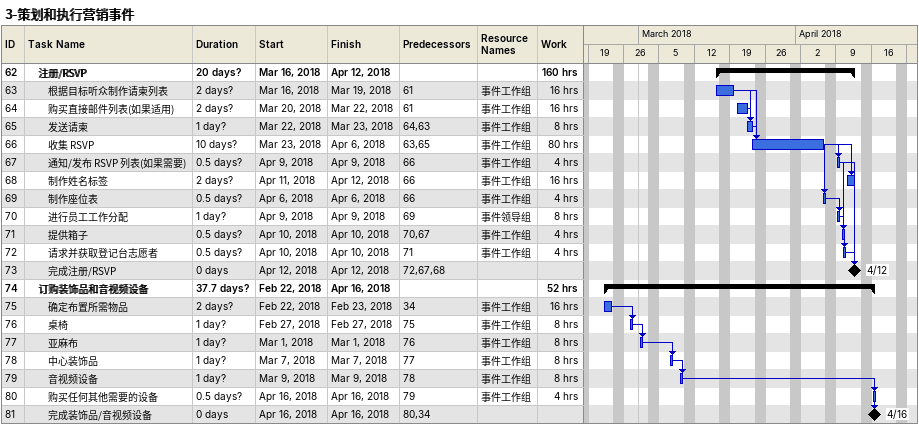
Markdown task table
3-策划和执行营销事件

| ID | Level | Task | Duration | Start | Finish | Predecessors | Resources | Work (h) |
|---|---|---|---|---|---|---|---|---|
| 62 | 2 | **注册/RSVP** | 20d? | 2018-03-16 | 2018-04-12 |  |  | 160 |
| 63 | 3 | 根据目标听众制作请柬列表 | 2d? | 2018-03-16 | 2018-03-19 | 61 | 事件工作组 | 16 |
| 64 | 3 | 购买直接邮件列表(如果适用) | 2d? | 2018-03-20 | 2018-03-22 | 61 | 事件工作组 | 16 |
| 65 | 3 | 发送请柬 | 1d? | 2018-03-22 | 2018-03-23 | 64, 63 | 事件工作组 | 8 |
| 66 | 3 | 收集 RSVP | 10d? | 2018-03-23 | 2018-04-06 | 63, 65 | 事件工作组 | 80 |
| 67 | 3 | 通知/发布 RSVP 列表(如果需要) | 0.5d? | 2018-04-09 | 2018-04-09 | 66 | 事件工作组 | 4 |
| 68 | 3 | 制作姓名标签 | 2d? | 2018-04-11 | 2018-04-12 | 66 | 事件工作组 | 16 |
| 69 | 3 | 制作座位表 | 0.5d? | 2018-04-06 | 2018-04-06 | 66 | 事件工作组 | 4 |
| 70 | 3 | 进行员工工作分配 | 1d? | 2018-04-09 | 2018-04-09 | 69 | 事件领导组 | 8 |
| 71 | 3 | 提供箱子 | 0.5d? | 2018-04-10 | 2018-04-10 | 70, 67 | 事件工作组 | 4 |
| 72 | 3 | 请求并获取登记台志愿者 | 0.5d? | 2018-04-10 | 2018-04-10 | 71 | 事件工作组 | 4 |
| 73 | 3 | 完成注册/RSVP | 0d | 2018-04-12 | 2018-04-12 | 72, 67, 68 |  |  |
| 74 | 2 | **订购装饰品和音视频设备** | 37.7d? | 2018-02-22 | 2018-04-16 |  |  | 52 |
| 75 | 3 | 确定布置所需物品 | 2d? | 2018-02-22 | 2018-02-23 | 34 | 事件工作组 | 16 |
| 76 | 3 | 桌椅 | 1d? | 2018-02-27 | 2018-02-27 | 75 | 事件工作组 | 8 |
| 77 | 3 | 亚麻布 | 1d? | 2018-03-01 | 2018-03-01 | 76 | 事件工作组 | 8 |
| 78 | 3 | 中心装饰品 | 1d? | 2018-03-07 | 2018-03-07 | 77 | 事件工作组 | 8 |
| 79 | 3 | 音视频设备 | 1d? | 2018-03-09 | 2018-03-09 | 78 | 事件工作组 | 8 |
| 80 | 3 | 购买任何其他需要的设备 | 0.5d? | 2018-04-16 | 2018-04-16 | 79 | 事件工作组 | 4 |
| 81 | 3 | 完成装饰品/音视频设备 | 0d | 2018-04-16 | 2018-04-16 | 80, 34 |  |  |
